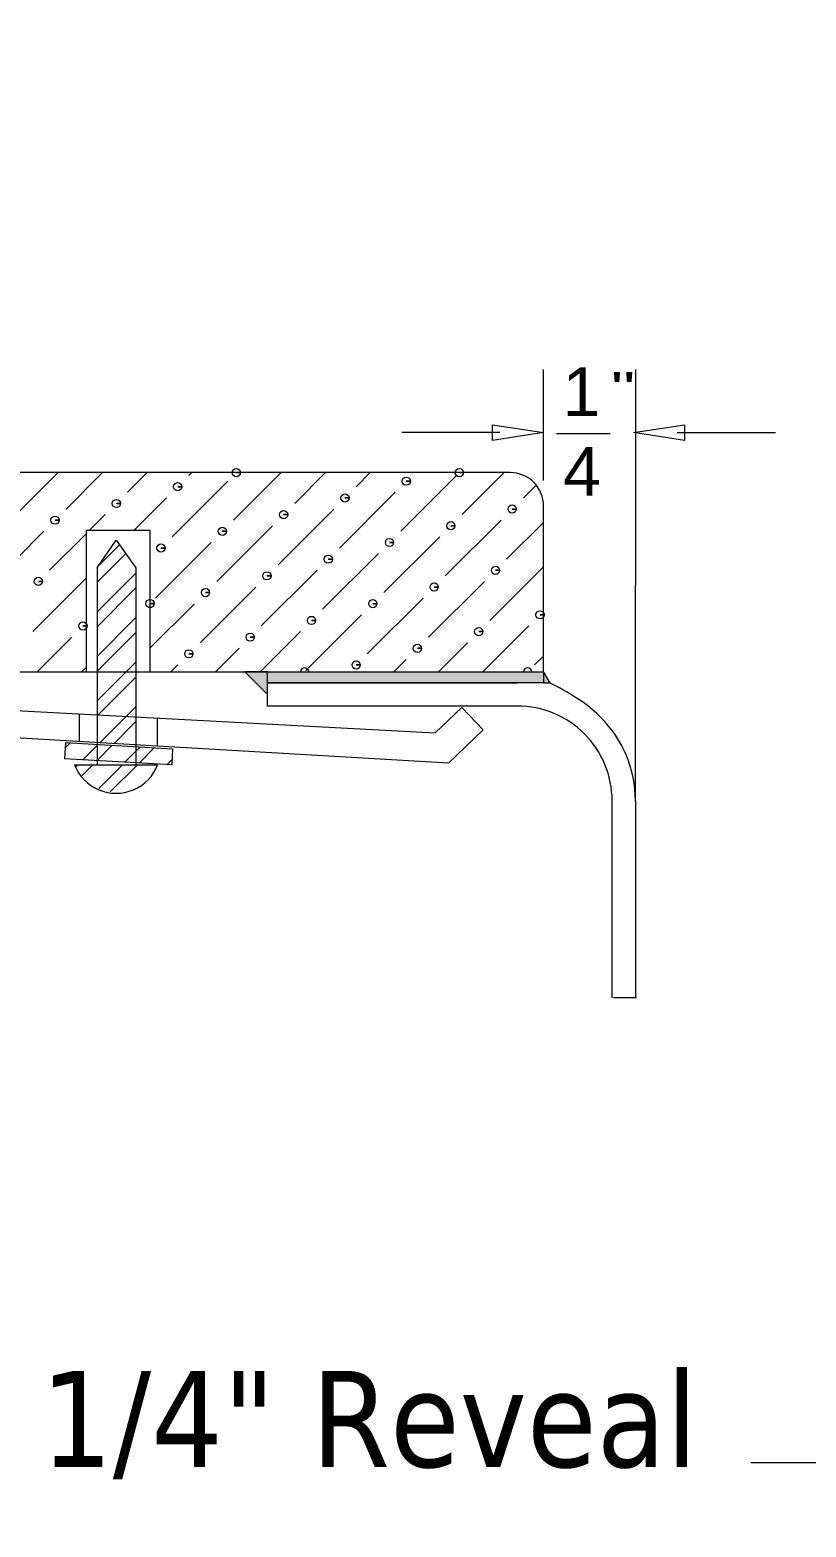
# Model space of a CAD drawing. Header units: millimetres. Extents: x 164 to 1139, y 316 to 1000.
# Drawn here: x 734.05 to 758.64, y 746.01 to 793.48 of the extents above; entities that cross this region are included whole.
import ezdxf

# ---------------------------------------------------------------- set-up
doc = ezdxf.new("R2010")
doc.units = ezdxf.units.MM
doc.linetypes.add('ACAD_ISO02W100', pattern=[15, 12, -3])
for name, color, linetype, lineweight in [('尺寸標注', 1, 'Continuous', 30), ('細實線', 1, 'Continuous', 13), ('虚线', 2, 'ACAD_ISO02W100', 30)]:
    doc.layers.add(name, color=color, linetype=linetype, lineweight=lineweight)
doc.styles.add('0', font='arial.ttf', dxfattribs={"height": 1})
doc.styles.add('DIM', font='txt.shx', dxfattribs={"width": 0.7, "bigfont": 'chineset.shx'})
doc.styles.get("Standard").update_dxf_attribs({"font": 'arial.ttf'})
doc.dimstyles.new('mm+in(开孔纸尺寸)', dxfattribs={"dimscale": 3, "dimtxt": 3.8, "dimasz": 2, "dimexe": 1.25, "dimexo": 0.625, "dimgap": 2, "dimtad": 1, "dimtxsty": 'DIM', "dimcen": 0, "dimclrd": 256, "dimclre": 256, "dimclrt": 3, "dimadec": 0, "dimazin": 0, "dimtfac": 1, "dimtmove": 0, "dimatfit": 1, "dimfxl": 1, "dimlwd": -1, "dimarcsym": 0})

# ---------------------------------------------------------------- blocks, each defined once
blk = doc.blocks.new('*D19')
at = {"layer": 'Defpoints', "color": 0}
for p in [(798.681, 916.169), (454.981, 691.54), (798.681, 691.477)]:
    blk.add_point(p, dxfattribs=at)
at = {"layer": '尺寸標注', "lineweight": -2}
for p, q in [((454.981, 693.415), (454.981, 919.919)), ((798.681, 693.352), (798.681, 919.919))]:
    blk.add_line(p, q, dxfattribs=at)
at = {"layer": '尺寸標注'}
blk.add_line((460.981, 916.169), (792.681, 916.169), dxfattribs=at)
for points in [[(460.981, 917.169), (460.981, 915.169), (454.981, 916.169)], [(792.681, 915.169), (792.681, 917.169), (798.681, 916.169)]]:
    blk.add_solid(points, dxfattribs=at)
at = {"layer": '尺寸標注', "color": 3, "insert": (626.831, 928.819), "char_height": 11.4, "attachment_point": 5, "style": 'DIM'}
blk.add_mtext('343,7mm [13 9/16"]', dxfattribs=at)
blk = doc.blocks.new('*D20')
at = {"layer": 'Defpoints', "color": 0}
for p in [(792.331, 883.169), (461.331, 691.477), (792.331, 691.477)]:
    blk.add_point(p, dxfattribs=at)
at = {"layer": '尺寸標注', "lineweight": -2}
for p, q in [((461.331, 693.352), (461.331, 886.919)), ((792.331, 693.352), (792.331, 886.919))]:
    blk.add_line(p, q, dxfattribs=at)
at = {"layer": '尺寸標注'}
blk.add_line((467.331, 883.169), (786.331, 883.169), dxfattribs=at)
for points in [[(467.331, 884.169), (467.331, 882.169), (461.331, 883.169)], [(786.331, 882.169), (786.331, 884.169), (792.331, 883.169)]]:
    blk.add_solid(points, dxfattribs=at)
at = {"layer": '尺寸標注', "color": 3, "insert": (626.831, 894.869), "char_height": 11.4, "attachment_point": 5, "style": 'DIM'}
blk.add_mtext('331mm [13 1/16"]', dxfattribs=at)
blk = doc.blocks.new('*D23')
at = {"layer": 'Defpoints', "color": 0}
for p in [(785.981, 849.669), (467.681, 691.477), (785.981, 691.477)]:
    blk.add_point(p, dxfattribs=at)
at = {"layer": '尺寸標注', "lineweight": -2}
for p, q in [((467.681, 693.352), (467.681, 853.419)), ((785.981, 693.352), (785.981, 853.419))]:
    blk.add_line(p, q, dxfattribs=at)
at = {"layer": '尺寸標注'}
blk.add_line((473.681, 849.669), (779.981, 849.669), dxfattribs=at)
for points in [[(473.681, 850.669), (473.681, 848.669), (467.681, 849.669)], [(779.981, 848.669), (779.981, 850.669), (785.981, 849.669)]]:
    blk.add_solid(points, dxfattribs=at)
at = {"layer": '尺寸標注', "color": 3, "insert": (626.831, 862.319), "char_height": 11.4, "attachment_point": 5, "style": 'DIM'}
blk.add_mtext('318,3mm [12 9/16"]', dxfattribs=at)
blk = doc.blocks.new('*D24')
at = {"layer": 'Defpoints', "color": 0}
for p in [(626.769, 833.327), (626.749, 549.627), (922.186, 549.627)]:
    blk.add_point(p, dxfattribs=at)
at = {"layer": '尺寸標注', "lineweight": -2}
for p, q in [((628.644, 833.327), (925.936, 833.327)), ((628.624, 549.627), (925.936, 549.627))]:
    blk.add_line(p, q, dxfattribs=at)
at = {"layer": '尺寸標注'}
blk.add_line((922.186, 827.327), (922.186, 555.627), dxfattribs=at)
for points in [[(923.186, 827.327), (921.186, 827.327), (922.186, 833.327)], [(921.186, 555.627), (923.186, 555.627), (922.186, 549.627)]]:
    blk.add_solid(points, dxfattribs=at)
at = {"layer": '尺寸標注', "color": 3, "insert": (909.536, 691.477), "char_height": 11.4, "attachment_point": 5, "rotation": 90, "style": 'DIM'}
blk.add_mtext('283,7mm [11 3/16"]', dxfattribs=at)
blk = doc.blocks.new('*D25')
at = {"layer": 'Defpoints', "color": 0}
for p in [(626.77, 826.977), (884.186, 826.977), (626.831, 555.977)]:
    blk.add_point(p, dxfattribs=at)
at = {"layer": '尺寸標注', "lineweight": -2}
for p, q in [((628.645, 826.977), (887.936, 826.977)), ((628.706, 555.977), (887.936, 555.977))]:
    blk.add_line(p, q, dxfattribs=at)
at = {"layer": '尺寸標注'}
blk.add_line((884.186, 561.977), (884.186, 820.977), dxfattribs=at)
for points in [[(885.186, 820.977), (883.186, 820.977), (884.186, 826.977)], [(883.186, 561.977), (885.186, 561.977), (884.186, 555.977)]]:
    blk.add_solid(points, dxfattribs=at)
at = {"layer": '尺寸標注', "color": 3, "insert": (872.486, 691.477), "char_height": 11.4, "attachment_point": 5, "rotation": 90, "style": 'DIM'}
blk.add_mtext('271mm [10 11/16"]', dxfattribs=at)
blk = doc.blocks.new('*D26')
at = {"layer": 'Defpoints', "color": 0}
for p in [(626.831, 820.627), (626.828, 562.327), (846.852, 562.327)]:
    blk.add_point(p, dxfattribs=at)
at = {"layer": '尺寸標注', "lineweight": -2}
for p, q in [((628.706, 820.627), (850.602, 820.627)), ((628.703, 562.327), (850.602, 562.327))]:
    blk.add_line(p, q, dxfattribs=at)
at = {"layer": '尺寸標注'}
blk.add_line((846.852, 814.627), (846.852, 568.327), dxfattribs=at)
for points in [[(847.852, 814.627), (845.852, 814.627), (846.852, 820.627)], [(845.852, 568.327), (847.852, 568.327), (846.852, 562.327)]]:
    blk.add_solid(points, dxfattribs=at)
at = {"layer": '尺寸標注', "color": 3, "insert": (834.202, 691.477), "char_height": 11.4, "attachment_point": 5, "rotation": 90, "style": 'DIM'}
blk.add_mtext('258,3mm [10 3/16"]', dxfattribs=at)

msp = doc.modelspace()

# ---------------------------------------------------------------- hatches: boundary and pattern name
at = {"layer": '細實線'}
h = msp.add_hatch(color=256, dxfattribs=at)
edge = h.paths.add_edge_path()
edge.add_spline(control_points=[(741.578, 772.41), (741.579, 772.41), (741.579, 772.41), (741.579, 772.41), (741.579, 772.41), (741.579, 773.097), (741.579, 773.123)], knot_values=[0.509482, 0.509482, 0.509482, 0.509482, 0.514209, 0.514209, 0.514209, 1.004727, 1.004727, 1.004727, 1.004727], degree=3, periodic=0)
edge.add_spline(control_points=[(741.579, 773.123), (741.342, 773.123), (741.102, 773.123), (740.861, 773.123)], knot_values=[0.589702, 0.589702, 0.589702, 0.589702, 0.609025, 0.609025, 0.609025, 0.609025], degree=3, periodic=0)
edge.add_spline(control_points=[(740.861, 773.123), (740.887, 773.098), (741.553, 772.436), (741.578, 772.41)], knot_values=[0.004727, 0.004727, 0.004727, 0.004727, 0.245259, 0.245259, 0.245259, 0.245259], degree=3, periodic=0)
edge.add_spline(control_points=[(741.578, 772.41), (741.578, 772.593), (741.578, 772.776), (741.578, 772.776)], knot_values=[0.502295, 0.502295, 0.502295, 0.502295, 1, 1, 1, 1], degree=3, periodic=0)
edge.add_spline(control_points=[(750.323, 772.778), (750.323, 772.778), (741.579, 772.778), (741.579, 772.778)], knot_values=[0.5, 0.5, 0.5, 0.5, 1, 1, 1, 1], degree=3, periodic=0)
edge = h.paths.add_edge_path()
edge.add_spline(control_points=[(750.525, 772.778), (750.509, 772.805), (750.338, 773.096), (750.323, 773.121)], knot_values=[0.041296, 0.041296, 0.041296, 0.041296, 0.955207, 0.955207, 0.955207, 0.955207], degree=3, periodic=0)
edge.add_spline(control_points=[(750.323, 773.121), (750.323, 773.108), (750.323, 773.038), (750.323, 772.964)], knot_values=[0.131591, 0.131591, 0.131591, 0.131591, 0.237552, 0.237552, 0.237552, 0.237552], degree=3, periodic=0)
edge.add_spline(control_points=[(750.323, 772.964), (750.323, 772.949), (750.323, 772.933), (750.323, 772.918)], knot_values=[0.10896, 0.10896, 0.10896, 0.10896, 0.131591, 0.131591, 0.131591, 0.131591], degree=3, periodic=0)
edge.add_spline(control_points=[(750.323, 772.918), (750.323, 772.843), (750.323, 772.778), (750.323, 772.778), (750.323, 772.778), (750.323, 772.778), (750.323, 772.778)], knot_values=[0.99999, 0.99999, 0.99999, 0.99999, 1.10895, 1.10895, 1.10895, 1.10896, 1.10896, 1.10896, 1.10896], degree=3, periodic=0)
edge.add_spline(control_points=[(750.323, 772.778), (750.323, 772.778), (750.504, 772.778), (750.525, 772.778)], knot_values=[0.528818, 0.528818, 0.528818, 0.528818, 0.99999, 0.99999, 0.99999, 0.99999], degree=3, periodic=0)
h = msp.add_hatch(color=256, dxfattribs=at)
edge = h.paths.add_edge_path()
edge.add_spline(control_points=[(750.323, 772.964), (750.323, 773.038), (750.323, 773.108), (750.323, 773.121)], knot_values=[0.131591, 0.131591, 0.131591, 0.131591, 0.237552, 0.237552, 0.237552, 0.237552], degree=3, periodic=0)
edge.add_spline(control_points=[(750.323, 773.121), (750.323, 773.123), (750.322, 773.123), (750.322, 773.123)], knot_values=[0.00001, 0.00001, 0.00001, 0.00001, 0.041296, 0.041296, 0.041296, 0.041296], degree=3, periodic=0)
edge.add_spline(control_points=[(750.322, 773.123), (750.31, 773.123), (750.18, 773.123), (749.95, 773.123)], knot_values=[0.928845, 0.928845, 0.928845, 0.928845, 0.996374, 0.996374, 0.996374, 0.996374], degree=3, periodic=0)
edge.add_spline(control_points=[(749.95, 773.123), (749.95, 773.123), (749.913, 773.123), (749.879, 773.123)], knot_values=[0.066844, 0.066844, 0.066844, 0.066844, 0.142857, 0.142857, 0.142857, 0.142857], degree=3, periodic=0)
edge.add_spline(control_points=[(749.879, 773.123), (749.821, 773.123), (749.758, 773.123), (749.69, 773.123)], knot_values=[0.906562, 0.906562, 0.906562, 0.906562, 0.922159, 0.922159, 0.922159, 0.922159], degree=3, periodic=0)
edge.add_spline(control_points=[(749.69, 773.123), (748.902, 773.123), (747.431, 773.123), (745.581, 773.123)], knot_values=[0.726171, 0.726171, 0.726171, 0.726171, 0.906562, 0.906562, 0.906562, 0.906562], degree=3, periodic=0)
edge.add_spline(control_points=[(745.581, 773.123), (744.75, 773.123), (743.842, 773.123), (742.885, 773.123)], knot_values=[0.645122, 0.645122, 0.645122, 0.645122, 0.726171, 0.726171, 0.726171, 0.726171], degree=3, periodic=0)
edge.add_spline(control_points=[(742.884, 773.123), (742.883, 773.123), (742.882, 773.123), (742.88, 773.123)], knot_values=[0.127452, 0.127452, 0.127452, 0.127452, 0.135107, 0.135107, 0.135107, 0.135107], degree=3, periodic=0)
edge.add_spline(control_points=[(742.88, 773.123), (742.878, 773.123), (742.874, 773.123), (742.87, 773.123)], knot_values=[0.112431, 0.112431, 0.112431, 0.112431, 0.127452, 0.127452, 0.127452, 0.127452], degree=3, periodic=0)
edge.add_spline(control_points=[(742.87, 773.123), (742.861, 773.123), (742.849, 773.123), (742.836, 773.123)], knot_values=[0.083538, 0.083538, 0.083538, 0.083538, 0.112431, 0.112431, 0.112431, 0.112431], degree=3, periodic=0)
edge.add_spline(control_points=[(742.836, 773.123), (742.83, 773.123), (742.824, 773.123), (742.818, 773.123)], knot_values=[0.070163, 0.070163, 0.070163, 0.070163, 0.083538, 0.083538, 0.083538, 0.083538], degree=3, periodic=0)
edge.add_spline(control_points=[(742.836, 773.123), (742.766, 773.123), (742.695, 773.123), (742.625, 773.123)], knot_values=[0.637816, 0.637816, 0.637816, 0.637816, 0.643752, 0.643752, 0.643752, 0.643752], degree=3, periodic=0)
edge.add_spline(control_points=[(742.625, 773.123), (742.282, 773.123), (741.933, 773.123), (741.579, 773.123)], knot_values=[0.609025, 0.609025, 0.609025, 0.609025, 0.637816, 0.637816, 0.637816, 0.637816], degree=3, periodic=0)
edge.add_spline(control_points=[(741.579, 773.123), (741.579, 773.097), (741.579, 772.41), (741.579, 772.41), (741.579, 772.41), (741.579, 772.41), (741.578, 772.41)], knot_values=[0.509482, 0.509482, 0.509482, 0.509482, 1, 1, 1, 1.004727, 1.004727, 1.004727, 1.004727], degree=3, periodic=0)
edge.add_spline(control_points=[(741.579, 772.778), (741.579, 772.778), (750.323, 772.778), (750.323, 772.778)], knot_values=[0.5, 0.5, 0.5, 0.5, 1, 1, 1, 1], degree=3, periodic=0)
edge.add_spline(control_points=[(750.323, 772.778), (750.323, 772.778), (750.323, 772.778), (750.323, 772.778), (750.323, 772.778), (750.323, 772.843), (750.323, 772.918)], knot_values=[0.99999, 0.99999, 0.99999, 0.99999, 1, 1, 1, 1.10896, 1.10896, 1.10896, 1.10896], degree=3, periodic=0)
edge.add_spline(control_points=[(750.323, 772.918), (750.323, 772.933), (750.323, 772.949), (750.323, 772.964)], knot_values=[0.10896, 0.10896, 0.10896, 0.10896, 0.131591, 0.131591, 0.131591, 0.131591], degree=3, periodic=0)

# ---------------------------------------------------------------- linework, layer by layer
msp.add_lwpolyline([(798.111, 736.864, 0.387312), (708.298, 830.573, 0.033804), (545.364, 830.573, 0.387312), (455.551, 736.864, 0.012565), (455.551, 646.09, 0.387312), (545.364, 552.381, 0.033804), (708.298, 552.381, 0.387312), (798.111, 646.09, 0.012565)], format="xyb", close=True)
msp.add_lwpolyline([(776.222, 792.559), (760.954, 748.048), (756.892, 748.048)], dxfattribs=at)
for points in [[(750.324, 779.186), (750.324, 779.186), (750.324, 782.709), (750.324, 782.709)], [(753.233, 769.038), (753.233, 769.038), (753.243, 782.709), (753.243, 782.709)], [(748.938, 780.71), (748.938, 780.71), (745.83, 780.71), (745.83, 780.71)], [(750.735, 780.682), (750.735, 780.682), (752.44, 780.682), (752.44, 780.682)], [(754.561, 780.71), (754.561, 780.71), (757.669, 780.71), (757.669, 780.71)], [(749.269, 779.44), (749.269, 779.44), (724.058, 779.44), (724.058, 779.44)], [(733.259, 777.756), (733.259, 777.756), (734.943, 779.44), (734.943, 779.44)], [(735.203, 778.287), (735.203, 778.287), (736.356, 779.44), (736.356, 779.44)], [(737.145, 778.816), (737.145, 778.816), (737.769, 779.44), (737.769, 779.44)], [(738.559, 777.404), (738.559, 777.404), (740.324, 779.17), (740.324, 779.17)], [(739.088, 779.346), (739.088, 779.346), (739.182, 779.44), (739.182, 779.44)], [(740.5, 777.933), (740.5, 777.933), (742.008, 779.44), (742.008, 779.44)], [(742.444, 778.463), (742.444, 778.463), (743.42, 779.44), (743.42, 779.44)], [(744.387, 778.993), (744.387, 778.993), (744.833, 779.44), (744.833, 779.44)], [(745.8, 777.58), (745.8, 777.58), (747.566, 779.346), (747.566, 779.346)], [(747.743, 778.11), (747.743, 778.11), (749.072, 779.44), (749.072, 779.44)], [(749.685, 778.639), (749.685, 778.639), (750.069, 779.024), (750.069, 779.024)], [(737.347, 777.604), (737.347, 777.604), (738.382, 778.639), (738.382, 778.639)], [(743.856, 777.05), (743.856, 777.05), (745.623, 778.816), (745.623, 778.816)], [(735.934, 777.604), (735.934, 777.604), (736.438, 778.11), (736.438, 778.11)], [(741.914, 776.52), (741.914, 776.52), (743.681, 778.287), (743.681, 778.287)], [(750.322, 773.123), (750.322, 773.123), (750.322, 778.386), (750.322, 778.386)], [(732.73, 775.814), (732.73, 775.814), (734.496, 777.58), (734.496, 777.58)], [(737.858, 777.604), (737.858, 777.604), (735.835, 777.604), (735.835, 777.604)], [(735.835, 777.604), (735.835, 777.604), (735.835, 773.123), (735.835, 773.123)], [(737.858, 773.123), (737.858, 773.123), (737.858, 777.604), (737.858, 777.604)], [(739.971, 775.991), (739.971, 775.991), (741.737, 777.756), (741.737, 777.756)], [(747.212, 776.167), (747.212, 776.167), (748.979, 777.933), (748.979, 777.933)], [(749.155, 776.697), (749.155, 776.697), (750.321, 777.863), (750.321, 777.863)], [(734.673, 776.343), (734.673, 776.343), (735.834, 777.505), (735.834, 777.505)], [(736.184, 776.419), (736.184, 776.419), (736.79, 777.3), (736.79, 777.3)], [(736.23, 776.488), (736.23, 776.488), (736.894, 777.152), (736.894, 777.152)], [(736.79, 777.3), (736.79, 777.3), (737.412, 776.419), (737.412, 776.419)], [(738.028, 775.46), (738.028, 775.46), (739.794, 777.227), (739.794, 777.227)], [(745.269, 775.637), (745.269, 775.637), (747.035, 777.404), (747.035, 777.404)], [(736.181, 775.969), (736.181, 775.969), (737.089, 776.875), (737.089, 776.875)], [(743.327, 775.108), (743.327, 775.108), (745.092, 776.873), (745.092, 776.873)], [(736.181, 775.027), (736.181, 775.027), (737.411, 776.256), (737.411, 776.256)], [(736.184, 776.419), (736.184, 776.419), (736.184, 770.179), (736.184, 770.179)], [(737.412, 776.419), (737.412, 776.419), (737.412, 770.179), (737.412, 770.179)], [(741.384, 774.578), (741.384, 774.578), (743.15, 776.343), (743.15, 776.343)], [(748.625, 774.754), (748.625, 774.754), (750.321, 776.451), (750.321, 776.451)], [(734.142, 774.401), (734.142, 774.401), (735.834, 776.092), (735.834, 776.092)], [(736.181, 774.556), (736.181, 774.556), (737.411, 775.785), (737.411, 775.785)], [(739.442, 774.048), (739.442, 774.048), (741.207, 775.814), (741.207, 775.814)], [(746.683, 774.225), (746.683, 774.225), (748.449, 775.991), (748.449, 775.991)], [(737.856, 773.876), (737.856, 773.876), (739.265, 775.284), (739.265, 775.284)], [(744.74, 773.695), (744.74, 773.695), (746.506, 775.46), (746.506, 775.46)], [(736.181, 773.614), (736.181, 773.614), (737.411, 774.844), (737.411, 774.844)], [(742.797, 773.164), (742.797, 773.164), (744.562, 774.931), (744.562, 774.931)], [(736.181, 773.143), (736.181, 773.143), (737.411, 774.372), (737.411, 774.372)], [(741.342, 773.123), (741.342, 773.123), (742.621, 774.401), (742.621, 774.401)], [(748.406, 773.123), (748.406, 773.123), (749.86, 774.578), (749.86, 774.578)], [(734.278, 773.123), (734.278, 773.123), (735.38, 774.225), (735.38, 774.225)], [(739.929, 773.123), (739.929, 773.123), (740.677, 773.871), (740.677, 773.871)], [(746.994, 773.123), (746.994, 773.123), (747.918, 774.048), (747.918, 774.048)], [(737.103, 773.122), (737.103, 773.122), (737.411, 773.43), (737.411, 773.43)], [(738.516, 773.123), (738.516, 773.123), (738.735, 773.342), (738.735, 773.342)], [(745.581, 773.123), (745.581, 773.123), (745.975, 773.518), (745.975, 773.518)], [(750.037, 773.342), (750.037, 773.342), (750.321, 773.624), (750.321, 773.624)], [(724.533, 773.123), (724.533, 773.123), (750.323, 773.123), (750.323, 773.123)], [(735.691, 773.123), (735.691, 773.123), (735.834, 773.265), (735.834, 773.265)], [(736.182, 772.201), (736.182, 772.201), (737.104, 773.123), (737.104, 773.123)], [(736.212, 771.759), (736.212, 771.759), (737.411, 772.96), (737.411, 772.96)], [(740.858, 773.123), (740.858, 773.123), (741.577, 772.408), (741.577, 772.408)], [(741.579, 773.124), (741.579, 773.124), (750.323, 773.124), (750.323, 773.124)], [(750.322, 773.123), (750.322, 773.123), (750.526, 772.776), (750.526, 772.776)], [(750.323, 773.124), (750.323, 773.124), (750.323, 772.778), (750.323, 772.778)], [(741.578, 772.04), (741.578, 772.04), (741.578, 772.776), (741.578, 772.776)], [(750.323, 772.778), (750.323, 772.778), (741.579, 772.778), (741.579, 772.778)], [(741.579, 772.777), (741.579, 772.777), (749.496, 772.776), (749.496, 772.776)], [(727.049, 772.25), (727.049, 772.25), (746.888, 771.187), (746.888, 771.187)], [(737.105, 771.711), (737.105, 771.711), (737.411, 772.017), (737.411, 772.017)], [(749.495, 772.04), (749.495, 772.04), (741.578, 772.04), (741.578, 772.04)], [(746.89, 771.187), (746.89, 771.187), (747.731, 771.998), (747.731, 771.998)], [(747.731, 771.998), (747.731, 771.998), (748.412, 771.289), (748.412, 771.289)], [(747.311, 770.229), (747.311, 770.229), (726.524, 771.439), (726.524, 771.439)], [(735.611, 771.791), (735.611, 771.791), (735.611, 770.91), (735.611, 770.91)], [(736.182, 771.731), (736.182, 771.731), (736.212, 771.759), (736.212, 771.759)], [(736.266, 770.872), (736.266, 770.872), (737.105, 771.711), (737.105, 771.711)], [(736.711, 770.846), (736.711, 770.846), (737.411, 771.547), (737.411, 771.547)], [(738.083, 771.659), (738.083, 771.659), (738.083, 770.767), (738.083, 770.767)], [(748.412, 771.289), (748.412, 771.289), (747.311, 770.229), (747.311, 770.229)], [(735.18, 770.883), (735.18, 770.883), (735.15, 770.37), (735.15, 770.37)], [(735.171, 770.718), (735.171, 770.718), (735.326, 770.875), (735.326, 770.875)], [(735.18, 770.883), (735.18, 770.883), (738.575, 770.686), (738.575, 770.686)], [(735.73, 770.336), (735.73, 770.336), (736.182, 770.789), (736.182, 770.789)], [(736.182, 770.789), (736.182, 770.789), (736.217, 770.823), (736.217, 770.823)], [(736.182, 770.317), (736.182, 770.317), (736.662, 770.797), (736.662, 770.797)], [(737.065, 770.258), (737.065, 770.258), (737.411, 770.604), (737.411, 770.604)], [(737.412, 770.606), (737.412, 770.606), (737.552, 770.745), (737.552, 770.745)], [(737.511, 770.233), (737.511, 770.233), (737.998, 770.72), (737.998, 770.72)], [(738.575, 770.686), (738.575, 770.686), (738.545, 770.172), (738.545, 770.172)], [(738.545, 770.172), (738.545, 770.172), (735.15, 770.37), (735.15, 770.37)], [(735.468, 770.179), (735.468, 770.179), (738.099, 770.179), (738.099, 770.179)], [(735.51, 770.118), (735.51, 770.118), (735.573, 770.18), (735.573, 770.18)], [(735.704, 769.84), (735.704, 769.84), (736.044, 770.18), (736.044, 770.18)], [(736.175, 770.31), (736.175, 770.31), (736.182, 770.319), (736.182, 770.319)], [(736.233, 769.428), (736.233, 769.428), (736.987, 770.18), (736.987, 770.18)], [(736.593, 769.317), (736.593, 769.317), (737.458, 770.18), (737.458, 770.18)], [(738.4, 770.181), (738.4, 770.181), (738.554, 770.335), (738.554, 770.335)], [(752.496, 762.792), (752.496, 762.792), (752.496, 769.038), (752.496, 769.038)], [(753.233, 769.038), (753.233, 769.038), (753.233, 762.792), (753.233, 762.792)], [(753.272, 762.792), (753.272, 762.792), (752.536, 762.792), (752.536, 762.792)]]:
    msp.add_open_spline(points, degree=3, dxfattribs=at)
for points, knots in [([(750.324, 780.71), (750.324, 780.71), (748.708, 780.959), (748.708, 780.959), (748.708, 780.959), (748.708, 780.959), (748.708, 780.462), (748.708, 780.462), (748.708, 780.462), (748.708, 780.462), (750.324, 780.71), (750.324, 780.71)], [0, 0, 0, 0, 0.25, 0.25, 0.25, 0.25, 0.5, 0.5, 0.5, 0.5, 1, 1, 1, 1]), ([(753.175, 780.71), (753.175, 780.71), (754.791, 780.462), (754.791, 780.462), (754.791, 780.462), (754.791, 780.462), (754.791, 780.959), (754.791, 780.959), (754.791, 780.959), (754.791, 780.959), (753.175, 780.71), (753.175, 780.71)], [0, 0, 0, 0, 0.25, 0.25, 0.25, 0.25, 0.5, 0.5, 0.5, 0.5, 1, 1, 1, 1]), ([(740.594, 779.44), (740.594, 779.44), (740.724, 779.44), (740.724, 779.44), (740.724, 779.44), (740.724, 779.512), (740.666, 779.57), (740.594, 779.57), (740.594, 779.57), (740.523, 779.57), (740.464, 779.512), (740.464, 779.44), (740.464, 779.44), (740.464, 779.368), (740.523, 779.31), (740.594, 779.31), (740.594, 779.31), (740.666, 779.31), (740.724, 779.368), (740.724, 779.44), (740.724, 779.44), (740.724, 779.44), (740.594, 779.44), (740.594, 779.44)], [0, 0, 0, 0, 0.142857, 0.142857, 0.142857, 0.142857, 0.285714, 0.285714, 0.285714, 0.285714, 0.428571, 0.428571, 0.428571, 0.428571, 0.571429, 0.571429, 0.571429, 0.571429, 0.714286, 0.714286, 0.714286, 0.714286, 1, 1, 1, 1]), ([(747.659, 779.44), (747.659, 779.44), (747.789, 779.44), (747.789, 779.44), (747.789, 779.44), (747.789, 779.512), (747.731, 779.57), (747.659, 779.57), (747.659, 779.57), (747.587, 779.57), (747.529, 779.512), (747.529, 779.44), (747.529, 779.44), (747.529, 779.368), (747.587, 779.31), (747.659, 779.31), (747.659, 779.31), (747.731, 779.31), (747.789, 779.368), (747.789, 779.44), (747.789, 779.44), (747.789, 779.44), (747.659, 779.44), (747.659, 779.44)], [0, 0, 0, 0, 0.142857, 0.142857, 0.142857, 0.142857, 0.285714, 0.285714, 0.285714, 0.285714, 0.428571, 0.428571, 0.428571, 0.428571, 0.571429, 0.571429, 0.571429, 0.571429, 0.714286, 0.714286, 0.714286, 0.714286, 1, 1, 1, 1]), ([(738.735, 778.993), (738.735, 778.993), (738.866, 778.993), (738.866, 778.993), (738.866, 778.993), (738.866, 779.065), (738.807, 779.123), (738.735, 779.123), (738.735, 779.123), (738.664, 779.123), (738.605, 779.065), (738.605, 778.993), (738.605, 778.993), (738.605, 778.921), (738.664, 778.863), (738.735, 778.863), (738.735, 778.863), (738.807, 778.863), (738.866, 778.921), (738.866, 778.993), (738.866, 778.993), (738.866, 778.993), (738.735, 778.993), (738.735, 778.993)], [0, 0, 0, 0, 0.142857, 0.142857, 0.142857, 0.142857, 0.285714, 0.285714, 0.285714, 0.285714, 0.428571, 0.428571, 0.428571, 0.428571, 0.571429, 0.571429, 0.571429, 0.571429, 0.714286, 0.714286, 0.714286, 0.714286, 1, 1, 1, 1]), ([(745.975, 779.17), (745.975, 779.17), (746.105, 779.17), (746.105, 779.17), (746.105, 779.17), (746.105, 779.241), (746.047, 779.3), (745.975, 779.3), (745.975, 779.3), (745.904, 779.3), (745.845, 779.241), (745.845, 779.17), (745.845, 779.17), (745.845, 779.098), (745.904, 779.04), (745.975, 779.04), (745.975, 779.04), (746.047, 779.04), (746.105, 779.098), (746.105, 779.17), (746.105, 779.17), (746.105, 779.17), (745.975, 779.17), (745.975, 779.17)], [0, 0, 0, 0, 0.142857, 0.142857, 0.142857, 0.142857, 0.285714, 0.285714, 0.285714, 0.285714, 0.428571, 0.428571, 0.428571, 0.428571, 0.571429, 0.571429, 0.571429, 0.571429, 0.714286, 0.714286, 0.714286, 0.714286, 1, 1, 1, 1]), ([(750.324, 778.386), (750.324, 778.665), (750.213, 778.934), (750.016, 779.132), (750.016, 779.132), (749.818, 779.329), (749.549, 779.44), (749.27, 779.44)], [0, 0, 0, 0, 0.333333, 0.333333, 0.333333, 0.333333, 1, 1, 1, 1]), ([(736.792, 778.463), (736.792, 778.463), (736.922, 778.463), (736.922, 778.463), (736.922, 778.463), (736.922, 778.535), (736.864, 778.593), (736.792, 778.593), (736.792, 778.593), (736.72, 778.593), (736.662, 778.535), (736.662, 778.463), (736.662, 778.463), (736.662, 778.392), (736.72, 778.333), (736.792, 778.333), (736.792, 778.333), (736.864, 778.333), (736.922, 778.392), (736.922, 778.463), (736.922, 778.463), (736.922, 778.463), (736.792, 778.463), (736.792, 778.463)], [0, 0, 0, 0, 0.142857, 0.142857, 0.142857, 0.142857, 0.285714, 0.285714, 0.285714, 0.285714, 0.428571, 0.428571, 0.428571, 0.428571, 0.571429, 0.571429, 0.571429, 0.571429, 0.714286, 0.714286, 0.714286, 0.714286, 1, 1, 1, 1]), ([(744.033, 778.639), (744.033, 778.639), (744.163, 778.639), (744.163, 778.639), (744.163, 778.639), (744.163, 778.711), (744.105, 778.769), (744.033, 778.769), (744.033, 778.769), (743.961, 778.769), (743.903, 778.711), (743.903, 778.639), (743.903, 778.639), (743.903, 778.568), (743.961, 778.509), (744.033, 778.509), (744.033, 778.509), (744.105, 778.509), (744.163, 778.568), (744.163, 778.639), (744.163, 778.639), (744.163, 778.639), (744.033, 778.639), (744.033, 778.639)], [0, 0, 0, 0, 0.142857, 0.142857, 0.142857, 0.142857, 0.285714, 0.285714, 0.285714, 0.285714, 0.428571, 0.428571, 0.428571, 0.428571, 0.571429, 0.571429, 0.571429, 0.571429, 0.714286, 0.714286, 0.714286, 0.714286, 1, 1, 1, 1]), ([(734.849, 777.933), (734.849, 777.933), (734.979, 777.933), (734.979, 777.933), (734.979, 777.933), (734.979, 778.005), (734.921, 778.063), (734.849, 778.063), (734.849, 778.063), (734.778, 778.063), (734.719, 778.005), (734.719, 777.933), (734.719, 777.933), (734.719, 777.861), (734.778, 777.803), (734.849, 777.803), (734.849, 777.803), (734.921, 777.803), (734.979, 777.861), (734.979, 777.933), (734.979, 777.933), (734.979, 777.933), (734.849, 777.933), (734.849, 777.933)], [0, 0, 0, 0, 0.142857, 0.142857, 0.142857, 0.142857, 0.285714, 0.285714, 0.285714, 0.285714, 0.428571, 0.428571, 0.428571, 0.428571, 0.571429, 0.571429, 0.571429, 0.571429, 0.714286, 0.714286, 0.714286, 0.714286, 1, 1, 1, 1]), ([(742.09, 778.11), (742.09, 778.11), (742.22, 778.11), (742.22, 778.11), (742.22, 778.11), (742.22, 778.182), (742.162, 778.24), (742.09, 778.24), (742.09, 778.24), (742.018, 778.24), (741.96, 778.182), (741.96, 778.11), (741.96, 778.11), (741.96, 778.038), (742.018, 777.98), (742.09, 777.98), (742.09, 777.98), (742.162, 777.98), (742.22, 778.038), (742.22, 778.11), (742.22, 778.11), (742.22, 778.11), (742.09, 778.11), (742.09, 778.11)], [0, 0, 0, 0, 0.142857, 0.142857, 0.142857, 0.142857, 0.285714, 0.285714, 0.285714, 0.285714, 0.428571, 0.428571, 0.428571, 0.428571, 0.571429, 0.571429, 0.571429, 0.571429, 0.714286, 0.714286, 0.714286, 0.714286, 1, 1, 1, 1]), ([(749.331, 778.287), (749.331, 778.287), (749.461, 778.287), (749.461, 778.287), (749.461, 778.287), (749.461, 778.358), (749.402, 778.417), (749.331, 778.417), (749.331, 778.417), (749.259, 778.417), (749.201, 778.358), (749.201, 778.287), (749.201, 778.287), (749.201, 778.215), (749.259, 778.157), (749.331, 778.157), (749.331, 778.157), (749.402, 778.157), (749.461, 778.215), (749.461, 778.287), (749.461, 778.287), (749.461, 778.287), (749.331, 778.287), (749.331, 778.287)], [0, 0, 0, 0, 0.142857, 0.142857, 0.142857, 0.142857, 0.285714, 0.285714, 0.285714, 0.285714, 0.428571, 0.428571, 0.428571, 0.428571, 0.571429, 0.571429, 0.571429, 0.571429, 0.714286, 0.714286, 0.714286, 0.714286, 1, 1, 1, 1]), ([(740.148, 777.58), (740.148, 777.58), (740.278, 777.58), (740.278, 777.58), (740.278, 777.58), (740.278, 777.652), (740.219, 777.71), (740.148, 777.71), (740.148, 777.71), (740.076, 777.71), (740.018, 777.652), (740.018, 777.58), (740.018, 777.58), (740.018, 777.509), (740.076, 777.45), (740.148, 777.45), (740.148, 777.45), (740.219, 777.45), (740.278, 777.509), (740.278, 777.58), (740.278, 777.58), (740.278, 777.58), (740.148, 777.58), (740.148, 777.58)], [0, 0, 0, 0, 0.142857, 0.142857, 0.142857, 0.142857, 0.285714, 0.285714, 0.285714, 0.285714, 0.428571, 0.428571, 0.428571, 0.428571, 0.571429, 0.571429, 0.571429, 0.571429, 0.714286, 0.714286, 0.714286, 0.714286, 1, 1, 1, 1]), ([(747.389, 777.756), (747.389, 777.756), (747.519, 777.756), (747.519, 777.756), (747.519, 777.756), (747.519, 777.828), (747.46, 777.886), (747.389, 777.886), (747.389, 777.886), (747.317, 777.886), (747.259, 777.828), (747.259, 777.756), (747.259, 777.756), (747.259, 777.684), (747.317, 777.626), (747.389, 777.626), (747.389, 777.626), (747.46, 777.626), (747.519, 777.684), (747.519, 777.756), (747.519, 777.756), (747.519, 777.756), (747.389, 777.756), (747.389, 777.756)], [0, 0, 0, 0, 0.142857, 0.142857, 0.142857, 0.142857, 0.285714, 0.285714, 0.285714, 0.285714, 0.428571, 0.428571, 0.428571, 0.428571, 0.571429, 0.571429, 0.571429, 0.571429, 0.714286, 0.714286, 0.714286, 0.714286, 1, 1, 1, 1]), ([(738.205, 777.05), (738.205, 777.05), (738.335, 777.05), (738.335, 777.05), (738.335, 777.05), (738.335, 777.121), (738.276, 777.18), (738.205, 777.18), (738.205, 777.18), (738.133, 777.18), (738.075, 777.121), (738.075, 777.05), (738.075, 777.05), (738.075, 776.978), (738.133, 776.92), (738.205, 776.92), (738.205, 776.92), (738.276, 776.92), (738.335, 776.978), (738.335, 777.05), (738.335, 777.05), (738.335, 777.05), (738.205, 777.05), (738.205, 777.05)], [0, 0, 0, 0, 0.142857, 0.142857, 0.142857, 0.142857, 0.285714, 0.285714, 0.285714, 0.285714, 0.428571, 0.428571, 0.428571, 0.428571, 0.571429, 0.571429, 0.571429, 0.571429, 0.714286, 0.714286, 0.714286, 0.714286, 1, 1, 1, 1]), ([(745.446, 777.227), (745.446, 777.227), (745.576, 777.227), (745.576, 777.227), (745.576, 777.227), (745.576, 777.298), (745.517, 777.357), (745.446, 777.357), (745.446, 777.357), (745.374, 777.357), (745.316, 777.298), (745.316, 777.227), (745.316, 777.227), (745.316, 777.155), (745.374, 777.097), (745.446, 777.097), (745.446, 777.097), (745.517, 777.097), (745.576, 777.155), (745.576, 777.227), (745.576, 777.227), (745.576, 777.227), (745.446, 777.227), (745.446, 777.227)], [0, 0, 0, 0, 0.142857, 0.142857, 0.142857, 0.142857, 0.285714, 0.285714, 0.285714, 0.285714, 0.428571, 0.428571, 0.428571, 0.428571, 0.571429, 0.571429, 0.571429, 0.571429, 0.714286, 0.714286, 0.714286, 0.714286, 1, 1, 1, 1]), ([(743.504, 776.697), (743.504, 776.697), (743.634, 776.697), (743.634, 776.697), (743.634, 776.697), (743.634, 776.769), (743.575, 776.827), (743.504, 776.827), (743.504, 776.827), (743.432, 776.827), (743.374, 776.769), (743.374, 776.697), (743.374, 776.697), (743.374, 776.626), (743.432, 776.567), (743.504, 776.567), (743.504, 776.567), (743.575, 776.567), (743.634, 776.626), (743.634, 776.697), (743.634, 776.697), (743.634, 776.697), (743.504, 776.697), (743.504, 776.697)], [0, 0, 0, 0, 0.142857, 0.142857, 0.142857, 0.142857, 0.285714, 0.285714, 0.285714, 0.285714, 0.428571, 0.428571, 0.428571, 0.428571, 0.571429, 0.571429, 0.571429, 0.571429, 0.714286, 0.714286, 0.714286, 0.714286, 1, 1, 1, 1]), ([(741.561, 776.167), (741.561, 776.167), (741.691, 776.167), (741.691, 776.167), (741.691, 776.167), (741.691, 776.238), (741.632, 776.297), (741.561, 776.297), (741.561, 776.297), (741.489, 776.297), (741.43, 776.238), (741.43, 776.167), (741.43, 776.167), (741.43, 776.095), (741.489, 776.037), (741.561, 776.037), (741.561, 776.037), (741.632, 776.037), (741.691, 776.095), (741.691, 776.167), (741.691, 776.167), (741.691, 776.167), (741.561, 776.167), (741.561, 776.167)], [0, 0, 0, 0, 0.142857, 0.142857, 0.142857, 0.142857, 0.285714, 0.285714, 0.285714, 0.285714, 0.428571, 0.428571, 0.428571, 0.428571, 0.571429, 0.571429, 0.571429, 0.571429, 0.714286, 0.714286, 0.714286, 0.714286, 1, 1, 1, 1]), ([(748.802, 776.343), (748.802, 776.343), (748.932, 776.343), (748.932, 776.343), (748.932, 776.343), (748.932, 776.415), (748.873, 776.474), (748.802, 776.474), (748.802, 776.474), (748.73, 776.474), (748.671, 776.415), (748.671, 776.343), (748.671, 776.343), (748.671, 776.272), (748.73, 776.214), (748.802, 776.214), (748.802, 776.214), (748.873, 776.214), (748.932, 776.272), (748.932, 776.343), (748.932, 776.343), (748.932, 776.343), (748.802, 776.343), (748.802, 776.343)], [0, 0, 0, 0, 0.142857, 0.142857, 0.142857, 0.142857, 0.285714, 0.285714, 0.285714, 0.285714, 0.428571, 0.428571, 0.428571, 0.428571, 0.571429, 0.571429, 0.571429, 0.571429, 0.714286, 0.714286, 0.714286, 0.714286, 1, 1, 1, 1]), ([(734.32, 775.991), (734.32, 775.991), (734.45, 775.991), (734.45, 775.991), (734.45, 775.991), (734.45, 776.063), (734.391, 776.121), (734.32, 776.121), (734.32, 776.121), (734.248, 776.121), (734.19, 776.063), (734.19, 775.991), (734.19, 775.991), (734.19, 775.919), (734.248, 775.861), (734.32, 775.861), (734.32, 775.861), (734.391, 775.861), (734.45, 775.919), (734.45, 775.991), (734.45, 775.991), (734.45, 775.991), (734.32, 775.991), (734.32, 775.991)], [0, 0, 0, 0, 0.142857, 0.142857, 0.142857, 0.142857, 0.285714, 0.285714, 0.285714, 0.285714, 0.428571, 0.428571, 0.428571, 0.428571, 0.571429, 0.571429, 0.571429, 0.571429, 0.714286, 0.714286, 0.714286, 0.714286, 1, 1, 1, 1]), ([(739.617, 775.637), (739.617, 775.637), (739.747, 775.637), (739.747, 775.637), (739.747, 775.637), (739.747, 775.709), (739.689, 775.767), (739.617, 775.767), (739.617, 775.767), (739.546, 775.767), (739.487, 775.709), (739.487, 775.637), (739.487, 775.637), (739.487, 775.565), (739.546, 775.507), (739.617, 775.507), (739.617, 775.507), (739.689, 775.507), (739.747, 775.565), (739.747, 775.637), (739.747, 775.637), (739.747, 775.637), (739.617, 775.637), (739.617, 775.637)], [0, 0, 0, 0, 0.142857, 0.142857, 0.142857, 0.142857, 0.285714, 0.285714, 0.285714, 0.285714, 0.428571, 0.428571, 0.428571, 0.428571, 0.571429, 0.571429, 0.571429, 0.571429, 0.714286, 0.714286, 0.714286, 0.714286, 1, 1, 1, 1]), ([(746.858, 775.814), (746.858, 775.814), (746.988, 775.814), (746.988, 775.814), (746.988, 775.814), (746.988, 775.886), (746.93, 775.944), (746.858, 775.944), (746.858, 775.944), (746.787, 775.944), (746.728, 775.886), (746.728, 775.814), (746.728, 775.814), (746.728, 775.742), (746.787, 775.684), (746.858, 775.684), (746.858, 775.684), (746.93, 775.684), (746.988, 775.742), (746.988, 775.814), (746.988, 775.814), (746.988, 775.814), (746.858, 775.814), (746.858, 775.814)], [0, 0, 0, 0, 0.142857, 0.142857, 0.142857, 0.142857, 0.285714, 0.285714, 0.285714, 0.285714, 0.428571, 0.428571, 0.428571, 0.428571, 0.571429, 0.571429, 0.571429, 0.571429, 0.714286, 0.714286, 0.714286, 0.714286, 1, 1, 1, 1]), ([(737.856, 775.289), (737.856, 775.289), (737.986, 775.289), (737.986, 775.289), (737.986, 775.289), (737.986, 775.361), (737.928, 775.419), (737.856, 775.419), (737.856, 775.419), (737.785, 775.419), (737.726, 775.361), (737.726, 775.289), (737.726, 775.289), (737.726, 775.217), (737.785, 775.159), (737.856, 775.159), (737.856, 775.159), (737.928, 775.159), (737.986, 775.217), (737.986, 775.289), (737.986, 775.289), (737.986, 775.289), (737.856, 775.289), (737.856, 775.289)], [0, 0, 0, 0, 0.142857, 0.142857, 0.142857, 0.142857, 0.285714, 0.285714, 0.285714, 0.285714, 0.428571, 0.428571, 0.428571, 0.428571, 0.571429, 0.571429, 0.571429, 0.571429, 0.714286, 0.714286, 0.714286, 0.714286, 1, 1, 1, 1]), ([(744.916, 775.284), (744.916, 775.284), (745.046, 775.284), (745.046, 775.284), (745.046, 775.284), (745.046, 775.356), (744.988, 775.415), (744.916, 775.415), (744.916, 775.415), (744.845, 775.415), (744.786, 775.356), (744.786, 775.284), (744.786, 775.284), (744.786, 775.213), (744.845, 775.154), (744.916, 775.154), (744.916, 775.154), (744.988, 775.154), (745.046, 775.213), (745.046, 775.284), (745.046, 775.284), (745.046, 775.284), (744.916, 775.284), (744.916, 775.284)], [0, 0, 0, 0, 0.142857, 0.142857, 0.142857, 0.142857, 0.285714, 0.285714, 0.285714, 0.285714, 0.428571, 0.428571, 0.428571, 0.428571, 0.571429, 0.571429, 0.571429, 0.571429, 0.714286, 0.714286, 0.714286, 0.714286, 1, 1, 1, 1]), ([(742.973, 774.754), (742.973, 774.754), (743.103, 774.754), (743.103, 774.754), (743.103, 774.754), (743.103, 774.826), (743.045, 774.884), (742.973, 774.884), (742.973, 774.884), (742.902, 774.884), (742.843, 774.826), (742.843, 774.754), (742.843, 774.754), (742.843, 774.682), (742.902, 774.624), (742.973, 774.624), (742.973, 774.624), (743.045, 774.624), (743.103, 774.682), (743.103, 774.754), (743.103, 774.754), (743.103, 774.754), (742.973, 774.754), (742.973, 774.754)], [0, 0, 0, 0, 0.142857, 0.142857, 0.142857, 0.142857, 0.285714, 0.285714, 0.285714, 0.285714, 0.428571, 0.428571, 0.428571, 0.428571, 0.571429, 0.571429, 0.571429, 0.571429, 0.714286, 0.714286, 0.714286, 0.714286, 1, 1, 1, 1]), ([(750.214, 774.931), (750.214, 774.931), (750.344, 774.931), (750.344, 774.931), (750.344, 774.931), (750.344, 775.003), (750.286, 775.061), (750.214, 775.061), (750.214, 775.061), (750.143, 775.061), (750.084, 775.003), (750.084, 774.931), (750.084, 774.931), (750.084, 774.859), (750.143, 774.801), (750.214, 774.801), (750.214, 774.801), (750.286, 774.801), (750.344, 774.859), (750.344, 774.931), (750.344, 774.931), (750.344, 774.931), (750.214, 774.931), (750.214, 774.931)], [0, 0, 0, 0, 0.142857, 0.142857, 0.142857, 0.142857, 0.285714, 0.285714, 0.285714, 0.285714, 0.428571, 0.428571, 0.428571, 0.428571, 0.571429, 0.571429, 0.571429, 0.571429, 0.714286, 0.714286, 0.714286, 0.714286, 1, 1, 1, 1]), ([(735.732, 774.578), (735.732, 774.578), (735.863, 774.578), (735.863, 774.578), (735.863, 774.578), (735.863, 774.65), (735.804, 774.708), (735.732, 774.708), (735.732, 774.708), (735.661, 774.708), (735.602, 774.65), (735.602, 774.578), (735.602, 774.578), (735.602, 774.507), (735.661, 774.448), (735.732, 774.448), (735.732, 774.448), (735.804, 774.448), (735.863, 774.507), (735.863, 774.578), (735.863, 774.578), (735.863, 774.578), (735.732, 774.578), (735.732, 774.578)], [0, 0, 0, 0, 0.142857, 0.142857, 0.142857, 0.142857, 0.285714, 0.285714, 0.285714, 0.285714, 0.428571, 0.428571, 0.428571, 0.428571, 0.571429, 0.571429, 0.571429, 0.571429, 0.714286, 0.714286, 0.714286, 0.714286, 1, 1, 1, 1]), ([(741.03, 774.225), (741.03, 774.225), (741.16, 774.225), (741.16, 774.225), (741.16, 774.225), (741.16, 774.296), (741.102, 774.355), (741.03, 774.355), (741.03, 774.355), (740.958, 774.355), (740.9, 774.296), (740.9, 774.225), (740.9, 774.225), (740.9, 774.153), (740.958, 774.095), (741.03, 774.095), (741.03, 774.095), (741.102, 774.095), (741.16, 774.153), (741.16, 774.225), (741.16, 774.225), (741.16, 774.225), (741.03, 774.225), (741.03, 774.225)], [0, 0, 0, 0, 0.142857, 0.142857, 0.142857, 0.142857, 0.285714, 0.285714, 0.285714, 0.285714, 0.428571, 0.428571, 0.428571, 0.428571, 0.571429, 0.571429, 0.571429, 0.571429, 0.714286, 0.714286, 0.714286, 0.714286, 1, 1, 1, 1]), ([(748.272, 774.401), (748.272, 774.401), (748.402, 774.401), (748.402, 774.401), (748.402, 774.401), (748.402, 774.473), (748.344, 774.531), (748.272, 774.531), (748.272, 774.531), (748.2, 774.531), (748.142, 774.473), (748.142, 774.401), (748.142, 774.401), (748.142, 774.33), (748.2, 774.271), (748.272, 774.271), (748.272, 774.271), (748.344, 774.271), (748.402, 774.33), (748.402, 774.401), (748.402, 774.401), (748.402, 774.401), (748.272, 774.401), (748.272, 774.401)], [0, 0, 0, 0, 0.142857, 0.142857, 0.142857, 0.142857, 0.285714, 0.285714, 0.285714, 0.285714, 0.428571, 0.428571, 0.428571, 0.428571, 0.571429, 0.571429, 0.571429, 0.571429, 0.714286, 0.714286, 0.714286, 0.714286, 1, 1, 1, 1]), ([(739.088, 773.695), (739.088, 773.695), (739.218, 773.695), (739.218, 773.695), (739.218, 773.695), (739.218, 773.767), (739.159, 773.825), (739.088, 773.825), (739.088, 773.825), (739.016, 773.825), (738.958, 773.767), (738.958, 773.695), (738.958, 773.695), (738.958, 773.623), (739.016, 773.565), (739.088, 773.565), (739.088, 773.565), (739.159, 773.565), (739.218, 773.623), (739.218, 773.695), (739.218, 773.695), (739.218, 773.695), (739.088, 773.695), (739.088, 773.695)], [0, 0, 0, 0, 0.142857, 0.142857, 0.142857, 0.142857, 0.285714, 0.285714, 0.285714, 0.285714, 0.428571, 0.428571, 0.428571, 0.428571, 0.571429, 0.571429, 0.571429, 0.571429, 0.714286, 0.714286, 0.714286, 0.714286, 1, 1, 1, 1]), ([(746.329, 773.871), (746.329, 773.871), (746.459, 773.871), (746.459, 773.871), (746.459, 773.871), (746.459, 773.942), (746.401, 774.001), (746.329, 774.001), (746.329, 774.001), (746.257, 774.001), (746.199, 773.942), (746.199, 773.871), (746.199, 773.871), (746.199, 773.799), (746.257, 773.741), (746.329, 773.741), (746.329, 773.741), (746.401, 773.741), (746.459, 773.799), (746.459, 773.871), (746.459, 773.871), (746.459, 773.871), (746.329, 773.871), (746.329, 773.871)], [0, 0, 0, 0, 0.142857, 0.142857, 0.142857, 0.142857, 0.285714, 0.285714, 0.285714, 0.285714, 0.428571, 0.428571, 0.428571, 0.428571, 0.571429, 0.571429, 0.571429, 0.571429, 0.714286, 0.714286, 0.714286, 0.714286, 1, 1, 1, 1]), ([(744.387, 773.342), (744.387, 773.342), (744.517, 773.342), (744.517, 773.342), (744.517, 773.342), (744.517, 773.413), (744.458, 773.472), (744.387, 773.472), (744.387, 773.472), (744.315, 773.472), (744.257, 773.413), (744.257, 773.342), (744.257, 773.342), (744.257, 773.27), (744.315, 773.211), (744.387, 773.211), (744.387, 773.211), (744.458, 773.211), (744.517, 773.27), (744.517, 773.342), (744.517, 773.342), (744.517, 773.342), (744.387, 773.342), (744.387, 773.342)], [0, 0, 0, 0, 0.142857, 0.142857, 0.142857, 0.142857, 0.285714, 0.285714, 0.285714, 0.285714, 0.428571, 0.428571, 0.428571, 0.428571, 0.571429, 0.571429, 0.571429, 0.571429, 0.714286, 0.714286, 0.714286, 0.714286, 1, 1, 1, 1]), ([(741.579, 772.41), (741.579, 772.41), (740.86, 773.124), (740.86, 773.124), (740.86, 773.124), (740.86, 773.124), (741.579, 773.124), (741.579, 773.124), (741.579, 773.124), (741.579, 773.124), (741.579, 772.41), (741.579, 772.41)], [0, 0, 0, 0, 0.25, 0.25, 0.25, 0.25, 0.5, 0.5, 0.5, 0.5, 1, 1, 1, 1]), ([(742.818, 773.123), (742.851, 773.123), (742.885, 773.123), (742.885, 773.123), (742.885, 773.123), (742.885, 773.195), (742.826, 773.253), (742.755, 773.253), (742.755, 773.253), (742.683, 773.253), (742.625, 773.195), (742.625, 773.123)], [0.0701633, 0.0701633, 0.0701633, 0.0701633, 0.1428571, 0.1428571, 0.1428571, 0.1428572, 0.2857143, 0.2857143, 0.2857143, 0.2857143, 0.4285714, 0.4285714, 0.4285714, 0.4285714]), ([(749.879, 773.123), (749.913, 773.123), (749.95, 773.123), (749.95, 773.123), (749.95, 773.123), (749.95, 773.195), (749.892, 773.253), (749.82, 773.253), (749.82, 773.253), (749.748, 773.253), (749.69, 773.195), (749.69, 773.123)], [0.066844, 0.066844, 0.066844, 0.066844, 0.1428571, 0.1428571, 0.1428571, 0.1428572, 0.2857143, 0.2857143, 0.2857143, 0.2857143, 0.4285714, 0.4285714, 0.4285714, 0.4285714]), ([(750.323, 772.778), (750.323, 772.778), (750.323, 773.124), (750.323, 773.124), (750.323, 773.124), (750.323, 773.124), (750.527, 772.778), (750.527, 772.778), (750.527, 772.778), (750.527, 772.778), (750.323, 772.778), (750.323, 772.778)], [0, 0, 0, 0, 0.25, 0.25, 0.25, 0.25, 0.5, 0.5, 0.5, 0.5, 1, 1, 1, 1]), ([(753.234, 769.038), (753.234, 770.029), (752.839, 770.98), (752.139, 771.681), (752.139, 771.681), (751.438, 772.382), (750.487, 772.776), (750.526, 772.776)], [0, 0, 0, 0, 0.333333, 0.333333, 0.333333, 0.333333, 1, 1, 1, 1]), ([(752.497, 769.038), (752.497, 769.835), (752.181, 770.598), (751.618, 771.161), (751.618, 771.161), (751.054, 771.724), (750.291, 772.04), (749.495, 772.04)], [0, 0, 0, 0, 0.333333, 0.333333, 0.333333, 0.333333, 1, 1, 1, 1]), ([(735.469, 770.179), (735.606, 769.822), (735.882, 769.536), (736.233, 769.387), (736.233, 769.387), (736.585, 769.238), (736.982, 769.238), (737.335, 769.387), (737.335, 769.387), (737.687, 769.536), (737.962, 769.822), (738.1, 770.179)], [0, 0, 0, 0, 0.25, 0.25, 0.25, 0.25, 0.5, 0.5, 0.5, 0.5, 1, 1, 1, 1])]:
    msp.add_open_spline(points, degree=3, knots=knots, dxfattribs=at)
at = {"layer": '虚线'}
msp.add_lwpolyline([(791.763, 736.705, 0.387312), (707.869, 824.238, 0.033804), (545.793, 824.238, 0.387312), (461.899, 736.705, 0.012565), (461.899, 646.25, 0.387312), (545.793, 558.717, 0.033804), (707.869, 558.717, 0.387312), (791.763, 646.25, 0.012565)], format="xyb", close=True, dxfattribs=at)
at = {"layer": '虚线', "color": 3, "linetype": 'ByBlock'}
msp.add_lwpolyline([(785.415, 736.545, 0.387312), (707.44, 817.902, 0.033804), (546.222, 817.902, 0.387312), (468.247, 736.545, 0.012565), (468.247, 646.409, 0.387312), (546.222, 565.052, 0.033804), (707.44, 565.052, 0.387312), (785.415, 646.409, 0.012565)], format="xyb", close=True, dxfattribs=at)

# ---------------------------------------------------------------- texts
at = {"layer": '細實線', "style": '0'}
for s, p in [('1', (750.925, 781.232)), ('4', (750.94, 778.707))]:
    msp.add_text(s, height=1.544, dxfattribs=at).set_placement(p)
at = {"layer": '細實線', "style": '0', "width": 1.579121}
msp.add_text('"', height=0.978, dxfattribs=at).set_placement((752.463, 781.649))
at = {"layer": '細實線', "attachment_point": 1}
for s, insert, char_height, width in [('{\\fTahoma|b0|i0|c163|p34; }', (736.394, 757.184), 3.04404, 31.38011), ('{\\fTahoma|b0|i0|c163|p34; }', (736.394, 752.872), 3.04404, 27.86835), ('{\\fTahoma|b0|i0|c163|p34;1/4"\\fTahoma|b0|i0|c0|p34; \\fTahoma|b0|i0|c163|p34;Revea\\fTahoma|b0|i0|c0|p34;l}', (734.395, 750.956), 3.044038, 32.6036)]:
    msp.add_mtext(s, dxfattribs=dict(at, insert=insert, char_height=char_height, width=width))

# ---------------------------------------------------------------- dimensions: what is measured, and where the dimension line sits
at = {"layer": '尺寸標注'}
for base, p1, p2, picture, middle in [((798.681, 916.169), (454.981, 691.54), (798.681, 691.477), '*D19', (626.831, 916.169)), ((792.331, 883.169), (461.331, 691.477), (792.331, 691.477), '*D20', (626.831, 883.169))]:
    dim = msp.add_linear_dim(base=base, p1=p1, p2=p2, dimstyle='mm+in(开孔纸尺寸)', override={"dimpost": 'mm', "dimtofl": 0}, dxfattribs=at)
    dim.commit()
    dim.dimension.update_dxf_attribs({"geometry": picture, "text_midpoint": middle, "dimtype": 160})
dim = msp.add_linear_dim(base=(785.981, 849.669), p1=(467.681, 691.477), p2=(785.981, 691.477), dimstyle='mm+in(开孔纸尺寸)', override={"dimpost": 'mm', "dimtofl": 0}, dxfattribs=at)
dim.commit()
dim.dimension.update_dxf_attribs({"geometry": '*D23', "text_midpoint": (626.831, 862.319)})
for base, p1, p2, picture, middle in [((922.186, 549.627), (626.769, 833.327), (626.749, 549.627), '*D24', (922.186, 691.477)), ((884.186, 826.977), (626.831, 555.977), (626.77, 826.977), '*D25', (884.186, 691.477)), ((846.852, 562.327), (626.831, 820.627), (626.828, 562.327), '*D26', (846.852, 691.477))]:
    dim = msp.add_linear_dim(base=base, p1=p1, p2=p2, angle=90, dimstyle='mm+in(开孔纸尺寸)', override={"dimpost": 'mm', "dimtofl": 0}, dxfattribs=at)
    dim.commit()
    dim.dimension.update_dxf_attribs({"geometry": picture, "text_midpoint": middle, "dimtype": 160})

doc.saveas('drawing.dxf')
